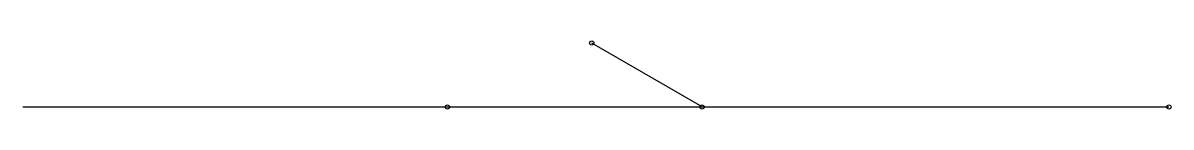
# Model space of a CAD drawing. Header units: millimetres. Extents: x 0 to 54.1, y -0.1 to 3.1.
import ezdxf

# ---------------------------------------------------------------- set-up
doc = ezdxf.new("R2010")
doc.units = ezdxf.units.MM

msp = doc.modelspace()

# ---------------------------------------------------------------- linework, layer by layer
at = {"layer": 'Shots', "color": 1}
for p, q in [((32, 0), (26.804, 3)), ((0, 0), (20, 0)), ((20, 0), (32, 0)), ((32, 0), (54, 0))]:
    msp.add_line(p, q, dxfattribs=at)
for centre in [(26.804, 3), (20, 0), (32, 0), (54, 0)]:
    msp.add_circle(centre, 0.1, dxfattribs=at)

doc.saveas('drawing.dxf')
